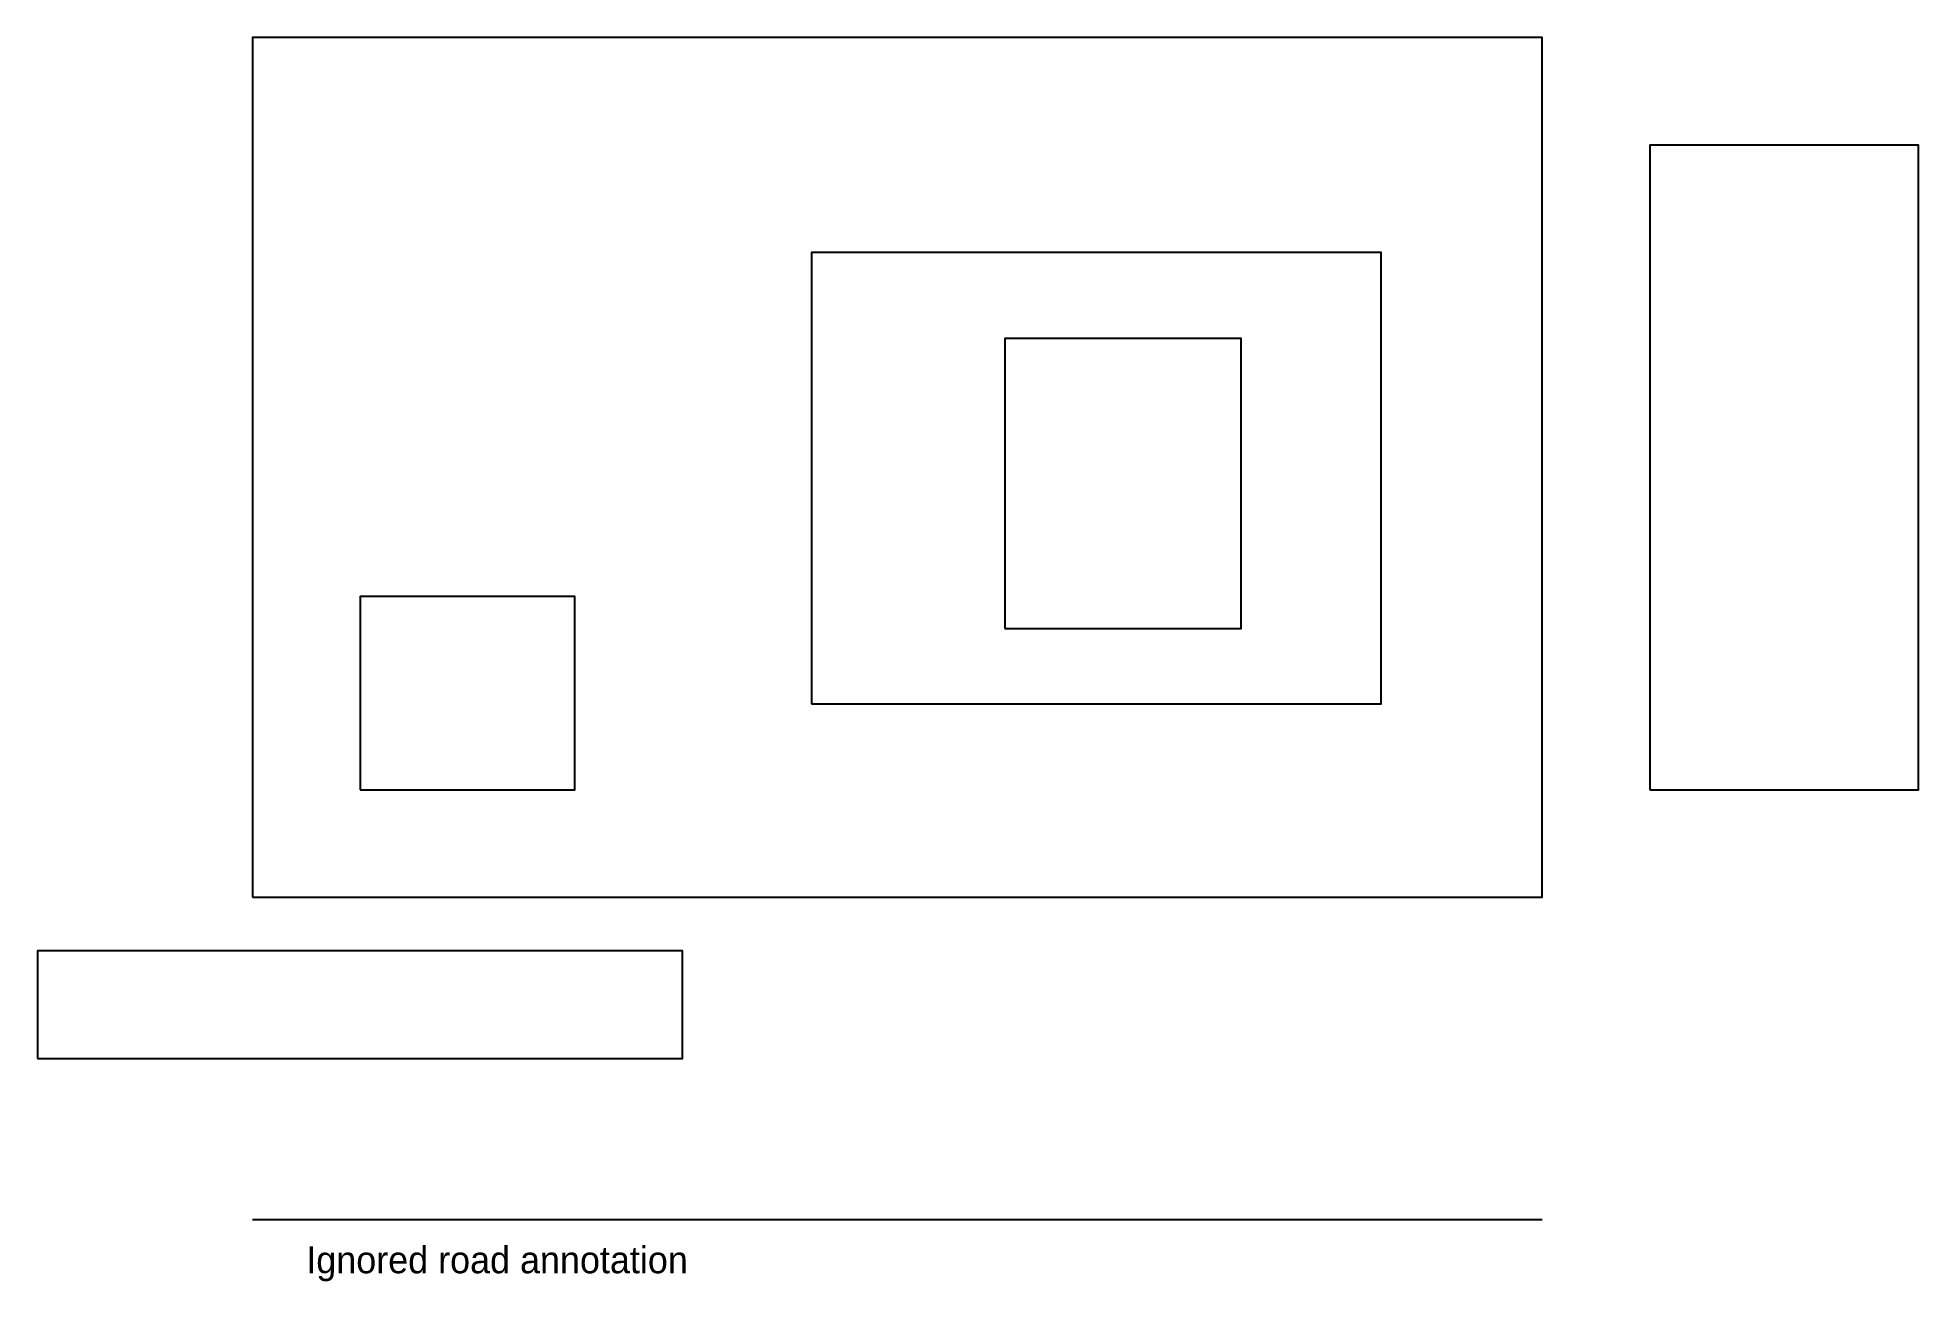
# Model space of a CAD drawing. Header units: metres. Extents: x -20 to 155, y -36 to 80.
import ezdxf

# ---------------------------------------------------------------- set-up
doc = ezdxf.new("R2010")
doc.units = ezdxf.units.M
for name, color, linetype in [('周边建筑_低层', 7, 'Continuous'), ('周边建筑_高层', 7, 'Continuous'), ('场地内保留建筑', 7, 'Continuous'), ('方案塔楼', 7, 'Continuous'), ('方案裙房', 7, 'Continuous'), ('红线', 7, 'Continuous'), ('道路_忽略', 7, 'Continuous')]:
    doc.layers.add(name, color=color, linetype=linetype)

msp = doc.modelspace()

# ---------------------------------------------------------------- linework, layer by layer
at = {"layer": '周边建筑_低层'}
msp.add_lwpolyline([(-20, -15), (40, -15), (40, -5), (-20, -5)], close=True, dxfattribs=at)
at = {"layer": '周边建筑_高层'}
msp.add_lwpolyline([(130, 10), (155, 10), (155, 70), (130, 70)], close=True, dxfattribs=at)
at = {"layer": '场地内保留建筑'}
msp.add_lwpolyline([(10, 10), (30, 10), (30, 28), (10, 28)], close=True, dxfattribs=at)
at = {"layer": '方案塔楼'}
msp.add_lwpolyline([(70, 25), (92, 25), (92, 52), (70, 52)], close=True, dxfattribs=at)
at = {"layer": '方案裙房'}
msp.add_lwpolyline([(52, 18), (105, 18), (105, 60), (52, 60)], close=True, dxfattribs=at)
at = {"layer": '红线'}
msp.add_lwpolyline([(0, 0), (120, 0), (120, 80), (0, 80)], close=True, dxfattribs=at)
at = {"layer": '道路_忽略'}
msp.add_lwpolyline([(0, -30), (120, -30)], dxfattribs=at)

# ---------------------------------------------------------------- texts
msp.add_text('Ignored road annotation', height=2.5, dxfattribs=at).set_placement((5, -35))

doc.saveas('drawing.dxf')
